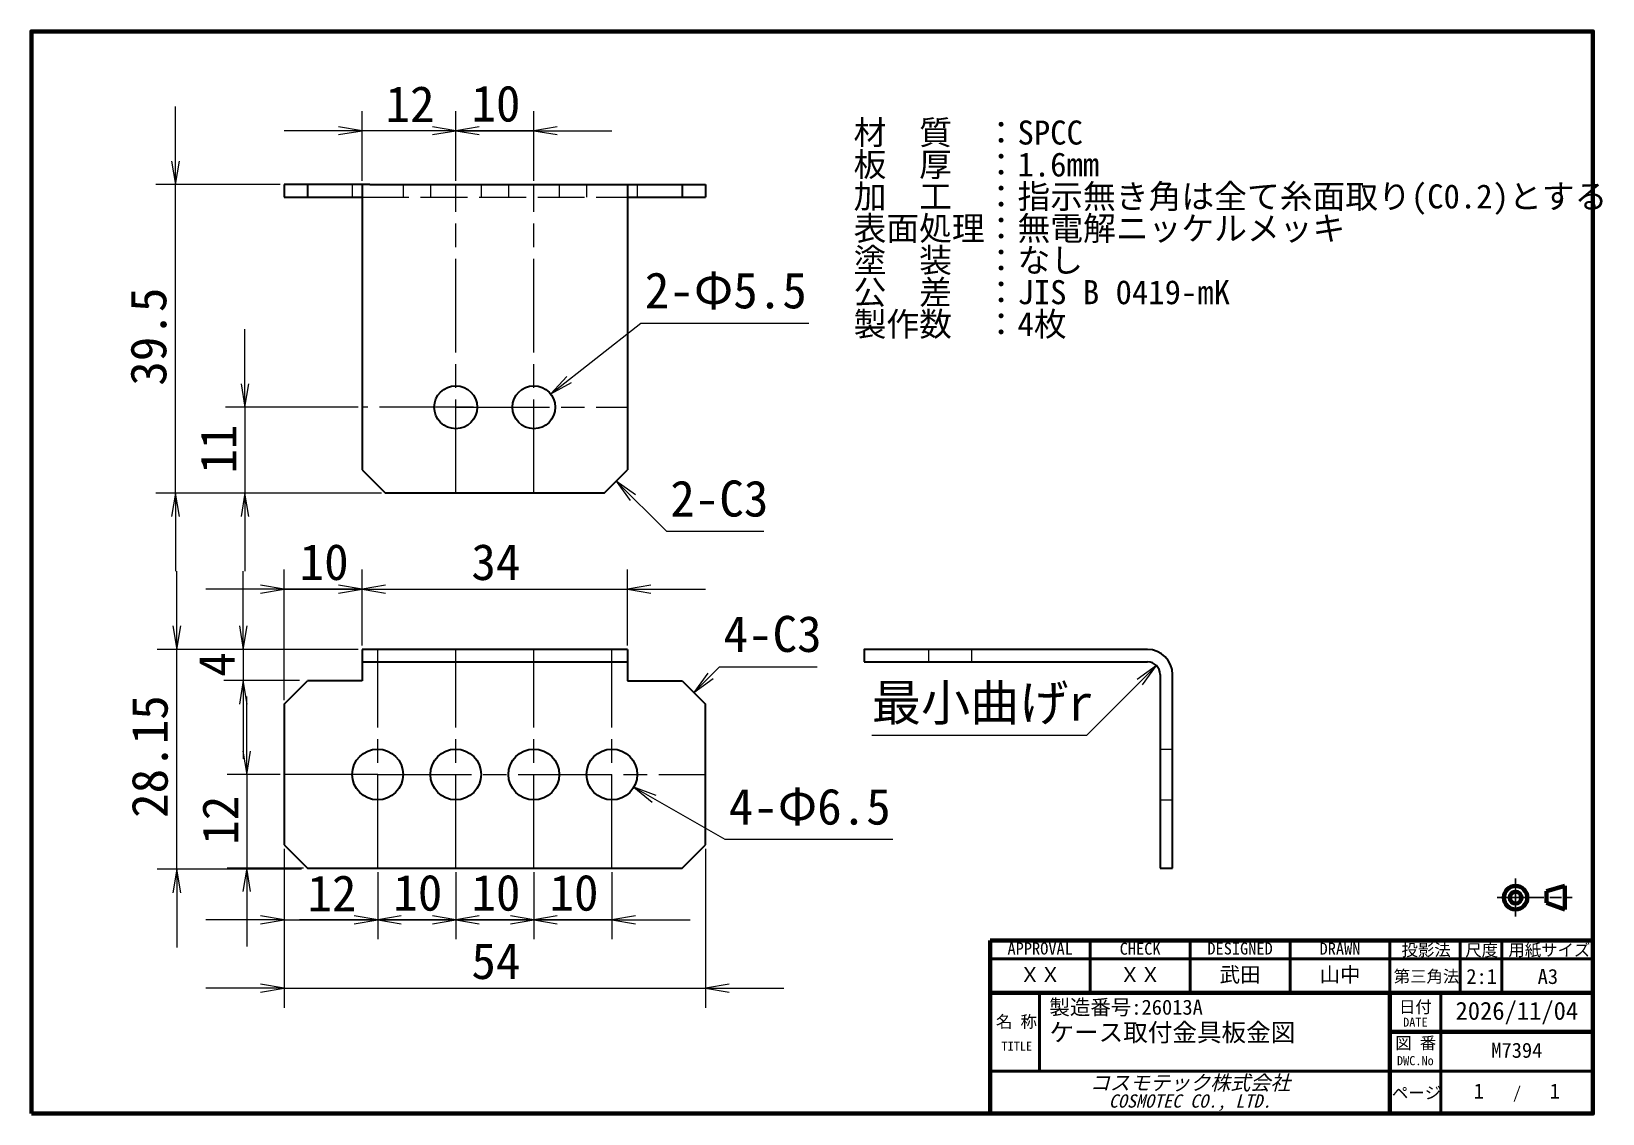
# Model space of a CAD drawing. Extents: x 10 to 412, y 10 to 287.
import ezdxf
from ezdxf.enums import TextEntityAlignment as Align

# ---------------------------------------------------------------- set-up
doc = ezdxf.new("R2010")
doc.units = 0
doc.header["$LTSCALE"] = 0.5
doc.linetypes.add('ACAD_ISO02W100', pattern=[15, 12, -3])
doc.linetypes.add('ACAD_ISO08W100', pattern=[36, 24, -3, 6, -3])
doc.layers.get('0').update_dxf_attribs({"lineweight": 25})
for name, color, linetype, lineweight in [('中心線', 1, 'ACAD_ISO08W100', 18), ('図枠', 7, 'Continuous', 100), ('図枠文字(可変)', 5, 'Continuous', 13), ('図枠文字(固定)', 7, 'Continuous', 13), ('外形線', 7, 'Continuous', 35), ('寸法線', 3, 'Continuous', 18), ('文字', 7, 'Continuous', 13), ('隠れ線', 5, 'ACAD_ISO02W100', 18)]:
    doc.layers.add(name, color=color, linetype=linetype, lineweight=lineweight)
doc.styles.add('MS Gothic', font='', dxfattribs={"bigfont": 'extfont2'})
doc.styles.add('MS Mincho', font='', dxfattribs={"bigfont": 'extfont2'})
doc.styles.get("Standard").update_dxf_attribs({"font": 'txt.shx', "bigfont": 'extfont2'})
doc.styles.get('MS Gothic').set_extended_font_data('ＭＳ ゴシック')
doc.styles.get('MS Mincho').set_extended_font_data('ＭＳ 明朝')
doc.dimstyles.get("Standard").update_dxf_attribs({"dimtxt": 0.18, "dimasz": 0.18, "dimexe": 0.18, "dimexo": 0.0625, "dimgap": 0.09, "dimtad": 0, "dimtih": 1, "dimtoh": 1, "dimdec": 4, "dimzin": 0, "dimdsep": 46, "dimtxsty": 'Standard', "dimcen": 0.09, "dimadec": 0, "dimazin": 0, "dimtfac": 1, "dimtdec": 4, "dimtofl": 0, "dimtmove": 0, "dimatfit": 3, "dimfxl": 1, "dimtolj": 1, "dimtzin": 0, "dimarcsym": 0})

# ---------------------------------------------------------------- blocks, each defined once
blk = doc.blocks.new('*D3')
at = {"layer": '寸法線'}
for p, q in [((32.58, 48.4), (32.58, 58.4)), ((36.85, 48.4), (30.08, 48.4)), ((32.58, 48.4), (32.58, 36.4)), ((39.85, 36.4), (30.08, 36.4)), ((32.58, 36.4), (32.58, 26.4))]:
    blk.add_line(p, q, dxfattribs=at)
at = {"layer": '寸法線', "linetype": 'Continuous'}
for points in [[(32.08, 51.4), (32.58, 48.4), (33.08, 51.4)], [(33.08, 33.4), (32.58, 36.4), (32.08, 33.4)]]:
    blk.add_lwpolyline(points, dxfattribs=at)
at = {"layer": '寸法線', "insert": (31.48625, 39.4), "char_height": 4.6171875, "width": 6.6091371, "attachment_point": 7, "rotation": 90, "style": 'MS Gothic'}
blk.add_mtext('{\\fＭＳ ゴシック|b0|i0;12}', dxfattribs=at)
blk = doc.blocks.new('_Open')
for p, q in [((-1, 0.167), (0, 0)), ((-1, -0.167), (0, 0)), ((0, 0), (-1, 0))]:
    blk.add_line(p, q)
blk = doc.blocks.new('*D4')
at = {"layer": '寸法線'}
for p, q in [((23.62, 64.41), (23.62, 74.41)), ((46.85, 64.41), (21.12, 64.41)), ((23.62, 36.262), (23.62, 64.41)), ((39.6, 36.262), (21.12, 36.262)), ((23.62, 36.262), (23.62, 26.262))]:
    blk.add_line(p, q, dxfattribs=at)
at = {"layer": '寸法線', "linetype": 'Continuous'}
for points in [[(23.12, 67.41), (23.62, 64.41), (24.12, 67.41)], [(24.12, 33.262), (23.62, 36.262), (23.12, 33.262)]]:
    blk.add_lwpolyline(points, dxfattribs=at)
at = {"layer": '寸法線', "insert": (22.52625, 42.836), "char_height": 4.6171869, "width": 18.6700508, "attachment_point": 7, "rotation": 90, "style": 'MS Gothic'}
blk.add_mtext('{\\fＭＳ ゴシック|b0|i0;28.15}', dxfattribs=at)
blk = doc.blocks.new('*D5')
at = {"layer": '寸法線'}
for p, q in [((59.35, 124.4), (59.35, 133.3)), ((69.35, 124.4), (69.35, 133.3)), ((59.35, 130.8), (49.35, 130.8)), ((69.35, 130.8), (59.35, 130.8)), ((69.35, 130.8), (79.35, 130.8))]:
    blk.add_line(p, q, dxfattribs=at)
at = {"layer": '寸法線', "linetype": 'Continuous'}
for points in [[(56.35, 130.3), (59.35, 130.8), (56.35, 131.3)], [(72.35, 131.3), (69.35, 130.8), (72.35, 130.3)]]:
    blk.add_lwpolyline(points, dxfattribs=at)
at = {"layer": '寸法線', "insert": (61.35, 131.89375), "char_height": 4.6171875, "width": 6.7309645, "attachment_point": 7, "style": 'MS Gothic'}
blk.add_mtext('{\\fＭＳ ゴシック|b0|i0;10}', dxfattribs=at)
blk = doc.blocks.new('*D6')
at = {"layer": '寸法線'}
for p, q in [((32.35, 95.4), (32.35, 105.4)), ((46.85, 95.4), (29.85, 95.4)), ((32.35, 95.4), (32.35, 84.4)), ((49.85, 84.4), (29.85, 84.4)), ((32.35, 84.4), (32.35, 74.4))]:
    blk.add_line(p, q, dxfattribs=at)
at = {"layer": '寸法線', "linetype": 'Continuous'}
for points in [[(31.85, 98.4), (32.35, 95.4), (32.85, 98.4)], [(32.85, 81.4), (32.35, 84.4), (31.85, 81.4)]]:
    blk.add_lwpolyline(points, dxfattribs=at)
at = {"layer": '寸法線', "insert": (31.25625, 86.9), "char_height": 4.6171875, "width": 5.5126904, "attachment_point": 7, "rotation": 90, "style": 'MS Gothic'}
blk.add_mtext('{\\fＭＳ ゴシック|b0|i0;11}', dxfattribs=at)
blk = doc.blocks.new('*D7')
at = {"layer": '寸法線'}
for p, q in [((23.45, 123.9), (23.45, 133.9)), ((36.85, 123.9), (20.95, 123.9)), ((23.45, 84.4), (23.45, 123.9)), ((49.85, 84.4), (20.95, 84.4)), ((23.45, 84.4), (23.45, 74.4))]:
    blk.add_line(p, q, dxfattribs=at)
at = {"layer": '寸法線', "linetype": 'Continuous'}
for points in [[(22.95, 126.9), (23.45, 123.9), (23.95, 126.9)], [(23.95, 81.4), (23.45, 84.4), (22.95, 81.4)]]:
    blk.add_lwpolyline(points, dxfattribs=at)
at = {"layer": '寸法線', "insert": (22.35625, 98.15), "char_height": 4.6171875, "width": 14.8020305, "attachment_point": 7, "rotation": 90, "style": 'MS Gothic'}
blk.add_mtext('{\\fＭＳ ゴシック|b0|i0;39.5}', dxfattribs=at)
blk = doc.blocks.new('*D8')
at = {"layer": '寸法線'}
for p, q in [((37.35, 38.9), (37.35, 18.55)), ((91.35, 38.9), (91.35, 18.55)), ((37.35, 21.05), (27.35, 21.05)), ((37.35, 21.05), (91.35, 21.05)), ((91.35, 21.05), (101.35, 21.05))]:
    blk.add_line(p, q, dxfattribs=at)
at = {"layer": '寸法線', "linetype": 'Continuous'}
for points in [[(34.35, 20.55), (37.35, 21.05), (34.35, 21.55)], [(94.35, 21.55), (91.35, 21.05), (94.35, 20.55)]]:
    blk.add_lwpolyline(points, dxfattribs=at)
at = {"layer": '寸法線', "insert": (61.35, 22.14375), "char_height": 4.6171875, "width": 7.1878173, "attachment_point": 7, "style": 'MS Gothic'}
blk.add_mtext('{\\fＭＳ ゴシック|b0|i0;54}', dxfattribs=at)
blk = doc.blocks.new('*D9')
at = {"layer": '寸法線'}
for p, q in [((49.35, 35.9), (49.35, 27.3)), ((59.35, 35.9), (59.35, 27.3)), ((49.35, 29.8), (39.35, 29.8)), ((49.35, 29.8), (59.35, 29.8)), ((59.35, 29.8), (69.35, 29.8))]:
    blk.add_line(p, q, dxfattribs=at)
at = {"layer": '寸法線', "linetype": 'Continuous'}
for points in [[(46.35, 29.3), (49.35, 29.8), (46.35, 30.3)], [(62.35, 30.3), (59.35, 29.8), (62.35, 29.3)]]:
    blk.add_lwpolyline(points, dxfattribs=at)
at = {"layer": '寸法線', "insert": (51.35, 30.89375), "char_height": 4.6171875, "width": 6.7309645, "attachment_point": 7, "style": 'MS Gothic'}
blk.add_mtext('{\\fＭＳ ゴシック|b0|i0;10}', dxfattribs=at)
blk = doc.blocks.new('*D10')
at = {"layer": '寸法線'}
for p, q in [((59.35, 35.9), (59.35, 27.3)), ((69.35, 35.9), (69.35, 27.3)), ((59.35, 29.8), (49.35, 29.8)), ((59.35, 29.8), (69.35, 29.8)), ((69.35, 29.8), (79.35, 29.8))]:
    blk.add_line(p, q, dxfattribs=at)
at = {"layer": '寸法線', "linetype": 'Continuous'}
for points in [[(56.35, 29.3), (59.35, 29.8), (56.35, 30.3)], [(72.35, 30.3), (69.35, 29.8), (72.35, 29.3)]]:
    blk.add_lwpolyline(points, dxfattribs=at)
at = {"layer": '寸法線', "insert": (61.35, 30.89375), "char_height": 4.6171875, "width": 6.7309645, "attachment_point": 7, "style": 'MS Gothic'}
blk.add_mtext('{\\fＭＳ ゴシック|b0|i0;10}', dxfattribs=at)
blk = doc.blocks.new('*D11')
at = {"layer": '寸法線'}
for p, q in [((47.35, 124.4), (47.35, 133.3)), ((59.35, 124.4), (59.35, 133.3)), ((47.35, 130.8), (37.35, 130.8)), ((59.35, 130.8), (47.35, 130.8)), ((59.35, 130.8), (69.35, 130.8))]:
    blk.add_line(p, q, dxfattribs=at)
at = {"layer": '寸法線', "linetype": 'Continuous'}
for points in [[(44.35, 130.3), (47.35, 130.8), (44.35, 131.3)], [(62.35, 131.3), (59.35, 130.8), (62.35, 130.3)]]:
    blk.add_lwpolyline(points, dxfattribs=at)
at = {"layer": '寸法線', "insert": (50.35, 131.89375), "char_height": 4.6171875, "width": 6.6091371, "attachment_point": 7, "style": 'MS Gothic'}
blk.add_mtext('{\\fＭＳ ゴシック|b0|i0;12}', dxfattribs=at)
blk = doc.blocks.new('*D12')
at = {"layer": '寸法線'}
for p, q in [((69.35, 35.9), (69.35, 27.3)), ((79.35, 35.9), (79.35, 27.3)), ((69.35, 29.8), (59.35, 29.8)), ((79.35, 29.8), (69.35, 29.8)), ((79.35, 29.8), (89.35, 29.8))]:
    blk.add_line(p, q, dxfattribs=at)
at = {"layer": '寸法線', "linetype": 'Continuous'}
for points in [[(66.35, 29.3), (69.35, 29.8), (66.35, 30.3)], [(82.35, 30.3), (79.35, 29.8), (82.35, 29.3)]]:
    blk.add_lwpolyline(points, dxfattribs=at)
at = {"layer": '寸法線', "insert": (71.35, 30.89375), "char_height": 4.6171875, "width": 6.7309645, "attachment_point": 7, "style": 'MS Gothic'}
blk.add_mtext('{\\fＭＳ ゴシック|b0|i0;10}', dxfattribs=at)
blk = doc.blocks.new('*D13')
at = {"layer": '寸法線'}
for p, q in [((37.35, 38.9), (37.35, 27.3)), ((49.35, 35.9), (49.35, 27.3)), ((37.35, 29.8), (27.35, 29.8)), ((37.35, 29.8), (49.35, 29.8)), ((49.35, 29.8), (59.35, 29.8))]:
    blk.add_line(p, q, dxfattribs=at)
at = {"layer": '寸法線', "linetype": 'Continuous'}
for points in [[(34.35, 29.3), (37.35, 29.8), (34.35, 30.3)], [(52.35, 30.3), (49.35, 29.8), (52.35, 29.3)]]:
    blk.add_lwpolyline(points, dxfattribs=at)
at = {"layer": '寸法線', "insert": (40.35, 30.89375), "char_height": 4.6171875, "width": 6.6091371, "attachment_point": 7, "style": 'MS Gothic'}
blk.add_mtext('{\\fＭＳ ゴシック|b0|i0;12}', dxfattribs=at)
blk = doc.blocks.new('*D14')
at = {"layer": '寸法線'}
for p, q in [((32.14, 64.41), (32.14, 74.41)), ((46.85, 64.41), (29.64, 64.41)), ((32.14, 64.41), (32.14, 60.41)), ((39.34, 60.41), (29.64, 60.41)), ((32.14, 60.41), (32.14, 50.41))]:
    blk.add_line(p, q, dxfattribs=at)
at = {"layer": '寸法線', "linetype": 'Continuous'}
for points in [[(31.64, 67.41), (32.14, 64.41), (32.64, 67.41)], [(32.64, 57.41), (32.14, 60.41), (31.64, 57.41)]]:
    blk.add_lwpolyline(points, dxfattribs=at)
at = {"layer": '寸法線', "insert": (31.04625, 60.91), "char_height": 4.6171875, "width": 3.3807107, "attachment_point": 7, "rotation": 90, "style": 'MS Gothic'}
blk.add_mtext('{\\fＭＳ ゴシック|b0|i0;4}', dxfattribs=at)
blk = doc.blocks.new('*D15')
at = {"layer": '寸法線'}
for p, q in [((37.35, 57.9), (37.35, 74.62)), ((47.35, 64.91), (47.35, 74.62)), ((37.35, 72.12), (27.35, 72.12)), ((37.35, 72.12), (47.35, 72.12)), ((47.35, 72.12), (57.35, 72.12))]:
    blk.add_line(p, q, dxfattribs=at)
at = {"layer": '寸法線', "linetype": 'Continuous'}
for points in [[(34.35, 71.62), (37.35, 72.12), (34.35, 72.62)], [(50.35, 72.62), (47.35, 72.12), (50.35, 71.62)]]:
    blk.add_lwpolyline(points, dxfattribs=at)
at = {"layer": '寸法線', "insert": (39.35, 73.21375), "char_height": 4.6171875, "width": 6.7309645, "attachment_point": 7, "style": 'MS Gothic'}
blk.add_mtext('{\\fＭＳ ゴシック|b0|i0;10}', dxfattribs=at)
blk = doc.blocks.new('*D16')
at = {"layer": '寸法線'}
for p, q in [((47.35, 64.9), (47.35, 74.62)), ((81.35, 64.9), (81.35, 74.62)), ((47.35, 72.12), (37.35, 72.12)), ((47.35, 72.12), (81.35, 72.12)), ((81.35, 72.12), (91.35, 72.12))]:
    blk.add_line(p, q, dxfattribs=at)
at = {"layer": '寸法線', "linetype": 'Continuous'}
for points in [[(44.35, 71.62), (47.35, 72.12), (44.35, 72.62)], [(84.35, 72.62), (81.35, 72.12), (84.35, 71.62)]]:
    blk.add_lwpolyline(points, dxfattribs=at)
at = {"layer": '寸法線', "insert": (61.35, 73.21375), "char_height": 4.6171875, "width": 7.1878173, "attachment_point": 7, "style": 'MS Gothic'}
blk.add_mtext('{\\fＭＳ ゴシック|b0|i0;34}', dxfattribs=at)
blk = doc.blocks.new('レイアウト (図枠)')
at = {"layer": '図枠', "linetype": 'ACAD_ISO08W100', "lineweight": 25}
for p, q in [((390.17, 70.13), (390.17, 60.41)), ((385.42, 65.27), (404.7, 65.27))]:
    blk.add_line(p, q, dxfattribs=at)
at = {"layer": '図枠'}
for p, q in [((402.78, 68.27), (398.08, 66.9)), ((398.08, 66.9), (398.08, 63.9)), ((402.78, 62.27), (402.78, 68.27)), ((398.08, 63.9), (402.78, 62.27)), ((410, 40.88), (255.6, 40.88)), ((358, 10), (358, 40.88))]:
    blk.add_line(p, q, dxfattribs=at)
at = {"layer": '図枠', "linetype": 'Continuous'}
for p, q in [((255.6, 54.26), (255.6, 10)), ((410, 54.26), (255.6, 54.26)), ((410, 30.88), (358, 30.88))]:
    blk.add_line(p, q, dxfattribs=at)
at = {"layer": '図枠', "linetype": 'Continuous', "lineweight": 50}
for p, q in [((281.2, 40.86), (281.2, 54.26)), ((306.8, 40.87), (306.8, 54.27)), ((332.4, 40.87), (332.4, 54.27)), ((358, 40.88), (358, 54.28)), ((375.94, 40.87), (375.94, 54.27)), ((386.67, 40.88), (386.67, 54.28)), ((410, 49.57), (255.6, 49.57)), ((268.22, 40.88), (268.22, 20.83)), ((371, 40.88), (371, 10)), ((358, 27.32), (358, 18.66)), ((371, 27.34), (371, 27.33)), ((410, 20.83), (255.6, 20.83)), ((358, 18.66), (358, 10))]:
    blk.add_line(p, q, dxfattribs=at)
at = {"layer": '図枠', "linetype": 'Continuous', "lineweight": 100}
blk.add_lwpolyline([(10, 10), (410, 10), (410, 287), (10, 287), (10, 10)], close=True, dxfattribs=at)
at = {"layer": '図枠'}
for radius in [3, 1.5]:
    blk.add_circle((390.17, 65.27), radius, dxfattribs=at)
at = {"layer": '図枠文字(可変)', "style": 'MS Gothic'}
for s, height, p in [('ＸＸ', 3.848, (268.4, 45.58)), ('ＸＸ', 3.848, (294, 45.57)), ('武田', 3.848, (319.6, 45.57)), ('山中', 3.848, (345.2, 45.58)), ('2026/11/04', 4.617, (390.5, 36.3)), ('M7394', 3.848, (390.5, 26.2)), ('1', 3.85, (380.75, 15.77)), ('1', 3.85, (400.25, 15.77))]:
    blk.add_text(s, height=height, dxfattribs=at).set_placement(p, align=Align.MIDDLE_CENTER)
for s, height, p in [('2:1', 3.848, (377.55, 47.02)), ('A3', 3.848, (395.83, 47.02)), ('製造番号:26013A', 3.8477, (270.75, 39.15)), ('ケース取付金具板金図', 4.617, (270.77, 33.1))]:
    blk.add_text(s, height=height, dxfattribs=at).set_placement(p, align=Align.TOP_LEFT)
at = {"layer": '図枠文字(固定)', "style": 'MS Gothic'}
for s, height, p in [('APPROVAL', 3.078, (268.4, 52.25)), ('CHECK', 3.078, (294, 52.2)), ('DESIGNED', 3.078, (319.6, 52.25)), ('DRAWN', 3.078, (345.2, 52.21)), ('日付', 3.078, (364.5, 37.3)), ('DATE', 2.309, (364.5, 33.38)), ('図 番', 3.078, (364.6, 28.05)), ('DWC.No', 2.309, (364.5, 23.54))]:
    blk.add_text(s, height=height, dxfattribs=at).set_placement(p, align=Align.MIDDLE_CENTER)
for s, height, p in [('投影法', 3.078, (360.97, 53.41)), ('尺度', 3.078, (377.3, 53.36)), ('用紙サイズ', 3.078, (388.33, 53.41)), ('第三角法', 3.078, (358.97, 46.66)), ('名 称', 3.078, (257.07, 35.07)), ('TITLE', 2.309, (258.48, 28.39)), ('ページ', 3.078, (358.5, 16.85)), ('/', 3.08, (389.5, 16.85))]:
    blk.add_text(s, height=height, dxfattribs=at).set_placement(p, align=Align.TOP_LEFT)
at = {"layer": '図枠文字(固定)', "style": 'MS Mincho', "oblique": 15}
for s, height, p in [('コスモテック株式会社', 3.767, (306.8, 17.9)), ('COSMOTEC CO., LTD.', 3.4029, (306.8, 13.21))]:
    blk.add_text(s, height=height, dxfattribs=at).set_placement(p, align=Align.MIDDLE_CENTER)
blk = doc.blocks.new('レイアウト (部分図 1)')
at = {"layer": '中心線'}
for p, q in [((59.35, 84.4), (59.35, 123.9)), ((69.35, 84.4), (69.35, 123.9)), ((61.6, 95.4), (47.35, 95.4)), ((59.35, 95.4), (63.65, 95.4)), ((59.35, 95.4), (81.35, 95.4)), ((69.35, 95.4), (70.06, 95.4)), ((49.35, 36.4), (49.35, 64.4)), ((59.35, 36.4), (59.35, 64.4)), ((69.35, 36.4), (69.35, 64.4)), ((79.35, 36.4), (79.35, 64.4)), ((49.35, 48.4), (37.35, 48.4)), ((49.35, 48.4), (91.35, 48.4))]:
    blk.add_line(p, q, dxfattribs=at)
at = {"layer": '外形線'}
for p, q in [((37.35, 123.9), (37.35, 122.3)), ((48.35, 123.9), (37.35, 123.9)), ((40.35, 123.9), (40.35, 122.3)), ((47.35, 123.9), (47.35, 122.3)), ((48.35, 123.9), (81.35, 123.9)), ((81.35, 123.9), (81.35, 122.3)), ((81.35, 123.9), (91.35, 123.9)), ((88.35, 123.9), (88.35, 122.28)), ((91.35, 123.9), (91.35, 122.3)), ((37.35, 122.3), (47.35, 122.3)), ((47.35, 122.3), (47.35, 87.4)), ((81.35, 122.3), (81.35, 87.4)), ((81.35, 122.3), (91.35, 122.3)), ((47.35, 87.4), (50.35, 84.4)), ((78.35, 84.4), (81.35, 87.4)), ((78.35, 84.4), (50.35, 84.4)), ((47.35, 64.4), (47.35, 60.4)), ((81.35, 64.4), (81.35, 60.4)), ((47.35, 62.8), (81.35, 62.8)), ((37.35, 57.4), (40.35, 60.4)), ((47.35, 60.4), (40.35, 60.4)), ((81.35, 60.4), (88.35, 60.4)), ((88.35, 60.4), (91.35, 57.4)), ((151.15, 36.4), (151.15, 61.2)), ((37.35, 57.4), (37.35, 39.4)), ((91.35, 39.4), (91.35, 57.4)), ((37.35, 39.4), (40.35, 36.4)), ((88.35, 36.4), (91.35, 39.4)), ((40.35, 36.4), (88.35, 36.4)), ((149.55, 36.4), (151.15, 36.4))]:
    blk.add_line(p, q, dxfattribs=at)
for points in [[(81.35, 64.4), (47.35, 64.4)], [(147.95, 64.4), (111.65, 64.4), (111.65, 62.8)], [(111.65, 62.8), (147.95, 62.8)], [(149.55, 61.2), (149.55, 36.4)]]:
    blk.add_lwpolyline(points, dxfattribs=at)
for centre, radius in [((59.35, 95.4), 2.75), ((69.35, 95.4), 2.75), ((49.35, 48.4), 3.25), ((59.35, 48.4), 3.25), ((69.35, 48.4), 3.25), ((79.35, 48.4), 3.25)]:
    blk.add_circle(centre, radius, dxfattribs=at)
for radius in [3.2, 1.6]:
    blk.add_arc((147.95, 61.2), radius, 0, 90, dxfattribs=at)
at = {"layer": '寸法線'}
for p, q in [((83.06, 106.17), (104.56, 106.17)), ((86.325, 79.525), (98.825, 79.525)), ((93.145, 62.195), (105.645, 62.195)), ((140.135, 53.385), (112.635, 53.385)), ((93.812, 40.098), (115.312, 40.098))]:
    blk.add_line(p, q, dxfattribs=at)
for points in [[(71.513, 97.099), (83.06, 106.17)], [(79.9, 85.95), (86.325, 79.525)], [(89.85, 58.9), (93.145, 62.195)], [(149.081, 62.331), (140.135, 53.385)], [(82.169, 46.782), (93.812, 40.098)]]:
    blk.add_lwpolyline(points, dxfattribs=at)
at = {"layer": '寸法線', "linetype": 'Continuous'}
for points in [[(73.563, 99.345), (71.513, 97.099), (74.181, 98.559)], [(82.375, 84.182), (79.9, 85.95), (81.668, 83.475)], [(91.618, 61.375), (89.85, 58.9), (92.325, 60.668)], [(147.314, 59.856), (149.081, 62.331), (146.606, 60.564)], [(85.019, 45.722), (82.169, 46.782), (84.521, 44.855)]]:
    blk.add_lwpolyline(points, dxfattribs=at)
at = {"layer": '隠れ線'}
for p, q in [((46.1, 123.9), (46.1, 122.3)), ((52.6, 123.9), (52.6, 122.3)), ((56.1, 123.9), (56.1, 122.3)), ((62.6, 123.9), (62.6, 122.3)), ((66.1, 123.9), (66.1, 122.3)), ((72.6, 123.9), (72.6, 122.3)), ((76.1, 123.9), (76.1, 122.3)), ((82.6, 123.9), (82.6, 122.3)), ((47.35, 122.3), (81.35, 122.3)), ((119.9, 64.4), (119.9, 62.8)), ((125.4, 64.4), (125.4, 62.8)), ((149.55, 51.65), (151.15, 51.65)), ((149.55, 45.15), (151.15, 45.15))]:
    blk.add_line(p, q, dxfattribs=at)
at = {"layer": '寸法線', "style": 'MS Gothic'}
for s, p in [('2-Φ5.5', (83.56, 106.67)), ('2-C3', (86.825, 80.025)), ('4-C3', (93.645, 62.695)), ('最小曲げr', (112.635, 53.885)), ('4-Φ6.5', (94.312, 40.598))]:
    blk.add_text(s, height=4.6172, dxfattribs=at).set_placement(p, align=Align.BOTTOM_LEFT)
at = {"layer": '文字', "insert": (110.3, 132.1), "char_height": 3.07812, "width": 118.61929, "attachment_point": 1, "line_spacing_factor": 0.796364, "style": 'MS Gothic'}
blk.add_mtext('{\\fＭＳ ゴシック|b0|i0;材\u3000質\u3000：SPCC\\P板\u3000厚\u3000：1.6mm\\P加\u3000工\u3000：指示無き角は全て糸面取り(C0.2)とする\\P表面処理：無電解ニッケルメッキ^J塗\u3000装\u3000：なし\\P公\u3000差\u3000：JIS B 0419-mK\\P製作数\u3000：4枚}', dxfattribs=at)
at = {"layer": '寸法線'}
for base, p1, p2, picture, middle in [((47.35, 130.8), (59.35, 123.9), (47.35, 123.9), '*D11', (53.35, 134.05)), ((59.35, 130.8), (69.35, 123.9), (59.35, 123.9), '*D5', (64.35, 134.05)), ((47.35, 72.12), (37.35, 57.4), (47.35, 64.41), '*D15', (42.35, 75.37)), ((81.35, 72.12), (47.35, 64.4), (81.35, 64.4), '*D16', (64.35, 75.37)), ((91.35, 21.05), (37.35, 39.4), (91.35, 39.4), '*D8', (64.35, 24.3)), ((49.35, 29.8), (37.35, 39.4), (49.35, 36.4), '*D13', (43.35, 33.05)), ((59.35, 29.8), (49.35, 36.4), (59.35, 36.4), '*D9', (54.35, 33.05)), ((69.35, 29.8), (59.35, 36.4), (69.35, 36.4), '*D10', (64.35, 33.05)), ((69.35, 29.8), (79.35, 36.4), (69.35, 36.4), '*D12', (74.35, 33.05))]:
    dim = blk.add_linear_dim(base=base, p1=p1, p2=p2, dimstyle='Standard', override={"dimtxt": 4.617188, "dimasz": 3, "dimexe": 2.5, "dimexo": 0.5, "dimgap": 0.25, "dimtad": 1, "dimtih": 0, "dimtoh": 0, "dimdec": 2, "dimzin": 13, "dimtxsty": 'MS Gothic', "dimblk": 'Open', "dimtfac": 0.5, "dimtdec": 2, "dimtix": 1, "dimtofl": 1, "dimatfit": 1, "dimtolj": 0, "dimtzin": 1}, dxfattribs=at)
    dim.commit()
    dim.dimension.update_dxf_attribs({"geometry": picture, "text_midpoint": middle})
for base, p1, p2, angle, override, picture, middle in [((23.45, 123.9), (50.35, 84.4), (37.35, 123.9), 270, {"dimtxt": 4.617188, "dimasz": 3, "dimexe": 2.5, "dimexo": 0.5, "dimgap": 0.25, "dimtad": 1, "dimtih": 0, "dimtoh": 0, "dimdec": 2, "dimzin": 13, "dimtxsty": 'MS Gothic', "dimblk": 'Open', "dimtfac": 0.5, "dimtdec": 2, "dimtix": 1, "dimtofl": 1, "dimatfit": 1, "dimtolj": 0, "dimtzin": 1}, '*D7', (20.2, 104.15)), ((32.35, 84.4), (47.35, 95.4), (50.35, 84.4), 90, {"dimtxt": 4.617188, "dimasz": 3, "dimexe": 2.5, "dimexo": 0.5, "dimgap": 0.25, "dimtad": 1, "dimtih": 0, "dimtoh": 0, "dimdec": 2, "dimzin": 13, "dimtxsty": 'MS Gothic', "dimblk": 'Open', "dimtfac": 0.5, "dimtdec": 2, "dimtix": 1, "dimtofl": 1, "dimatfit": 1, "dimtolj": 0, "dimtzin": 1}, '*D6', (29.1, 89.9)), ((23.62, 64.41), (40.1, 36.262), (47.35, 64.41), 270, {"dimtxt": 4.617187, "dimasz": 3, "dimexe": 2.5, "dimexo": 0.5, "dimgap": 0.25, "dimtad": 1, "dimtih": 0, "dimtoh": 0, "dimdec": 2, "dimzin": 13, "dimtxsty": 'MS Gothic', "dimblk": 'Open', "dimtfac": 0.5, "dimtdec": 2, "dimtix": 1, "dimtofl": 1, "dimatfit": 1, "dimtolj": 0, "dimtzin": 1}, '*D4', (20.37, 50.336)), ((32.14, 60.41), (47.35, 64.41), (39.84, 60.41), 90, {"dimtxt": 4.617188, "dimasz": 3, "dimexe": 2.5, "dimexo": 0.5, "dimgap": 0.25, "dimtad": 1, "dimtih": 0, "dimtoh": 0, "dimdec": 2, "dimzin": 13, "dimtxsty": 'MS Gothic', "dimblk": 'Open', "dimtfac": 0.5, "dimtdec": 2, "dimtix": 1, "dimtofl": 1, "dimatfit": 1, "dimtolj": 0, "dimtzin": 1}, '*D14', (28.89, 62.41)), ((32.58, 36.4), (37.35, 48.4), (40.35, 36.4), 90, {"dimtxt": 4.617186, "dimasz": 3, "dimexe": 2.5, "dimexo": 0.5, "dimgap": 0.25, "dimtad": 1, "dimtih": 0, "dimtoh": 0, "dimdec": 2, "dimzin": 13, "dimtxsty": 'MS Gothic', "dimblk": 'Open', "dimtfac": 0.5, "dimtdec": 2, "dimtix": 1, "dimtofl": 1, "dimatfit": 1, "dimtolj": 0, "dimtzin": 1}, '*D3', (29.33, 42.4))]:
    dim = blk.add_linear_dim(base=base, p1=p1, p2=p2, angle=angle, dimstyle='Standard', override=override, dxfattribs=at)
    dim.commit()
    dim.dimension.update_dxf_attribs({"geometry": picture, "text_midpoint": middle})

msp = doc.modelspace()

# ---------------------------------------------------------------- block references
msp.add_blockref('レイアウト (図枠)', (0, 0))
at = {"xscale": 2, "yscale": 2, "zscale": 2}
msp.add_blockref('レイアウト (部分図 1)', (0, 0), dxfattribs=at)

doc.saveas('drawing.dxf')
